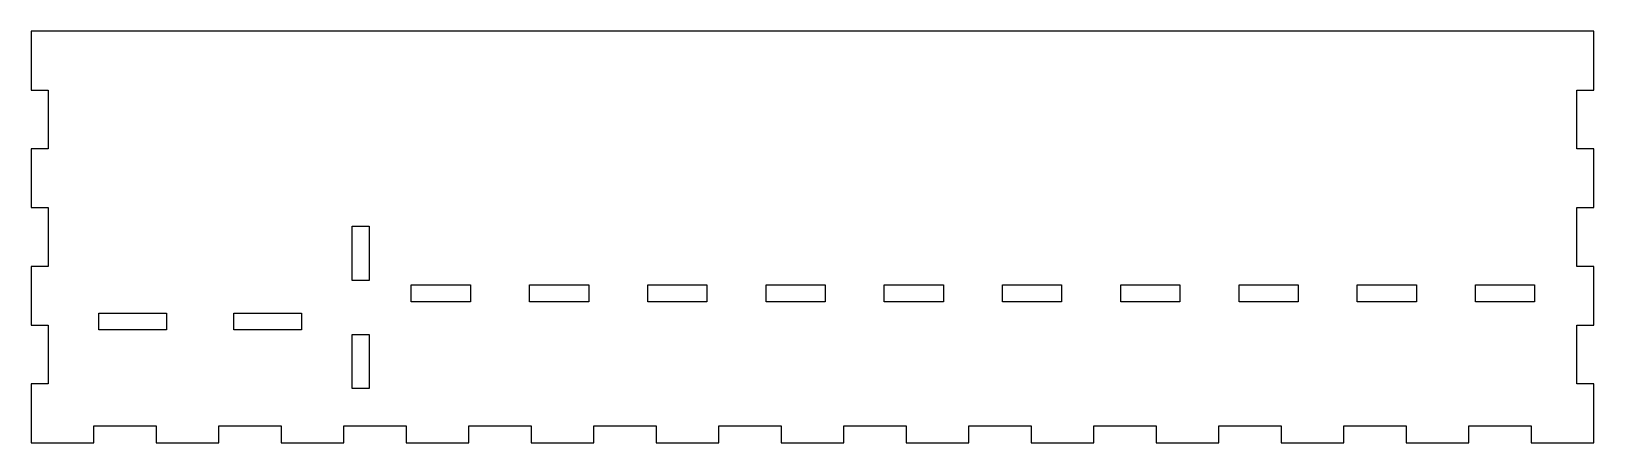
# Model space of a CAD drawing. Header units: millimetres. Extents: x -149 to 129, y -52 to 21.
import ezdxf

# ---------------------------------------------------------------- set-up
doc = ezdxf.new("R2010")
doc.units = ezdxf.units.MM

msp = doc.modelspace()

# ---------------------------------------------------------------- linework, layer by layer
for points in [[(-115.63, -52.25), (-115.63, -49.25), (-104.53, -49.25), (-104.53, -52.25), (-93.43, -52.25), (-93.43, -49.25), (-82.33, -49.25), (-82.33, -52.25), (-71.23, -52.25), (-71.23, -49.25), (-60.13, -49.25), (-60.13, -52.25), (-49.03, -52.25), (-49.03, -49.25), (-37.93, -49.25), (-37.93, -52.25), (-26.83, -52.25), (-26.83, -49.25), (-15.73, -49.25), (-15.73, -52.25), (-4.63, -52.25), (-4.63, -49.25), (6.47, -49.25), (6.47, -52.25), (17.57, -52.25), (17.57, -49.25), (28.67, -49.25), (28.67, -52.25), (39.77, -52.25), (39.77, -49.25), (50.87, -49.25), (50.87, -52.25), (61.97, -52.25), (61.97, -49.25), (73.07, -49.25), (73.07, -52.25), (84.17, -52.25), (84.17, -49.25), (95.27, -49.25), (95.27, -52.25), (106.37, -52.25), (106.37, -49.25), (117.47, -49.25), (117.47, -52.25), (128.57, -52.25), (128.57, -41.82), (125.57, -41.82), (125.57, -31.39), (128.57, -31.39), (128.57, -20.97), (125.57, -20.97), (125.57, -10.54), (128.57, -10.54), (128.57, -0.11), (125.57, -0.11), (125.57, 10.32), (128.57, 10.32), (128.57, 20.75), (-148.93, 20.75), (-148.93, 10.32), (-145.93, 10.32), (-145.93, -0.11), (-148.93, -0.11), (-148.93, -10.54), (-145.93, -10.54), (-145.93, -20.97), (-148.93, -20.97), (-148.93, -31.39), (-145.93, -31.39), (-145.93, -41.82), (-148.93, -41.82), (-148.93, -52.25), (-137.83, -52.25), (-137.83, -49.25), (-126.73, -49.25), (-126.73, -52.25)], [(-91.93, -23.45), (-91.93, -13.85), (-88.93, -13.85), (-88.93, -23.45)], [(-70.93, -24.25), (-70.93, -27.25), (-81.43, -27.25), (-81.43, -24.25)], [(-49.93, -24.25), (-49.93, -27.25), (-60.43, -27.25), (-60.43, -24.25)], [(-28.93, -24.25), (-28.93, -27.25), (-39.43, -27.25), (-39.43, -24.25)], [(-7.93, -24.25), (-7.93, -27.25), (-18.43, -27.25), (-18.43, -24.25)], [(13.07, -24.25), (13.07, -27.25), (2.57, -27.25), (2.57, -24.25)], [(34.07, -24.25), (34.07, -27.25), (23.57, -27.25), (23.57, -24.25)], [(55.07, -24.25), (55.07, -27.25), (44.57, -27.25), (44.57, -24.25)], [(76.07, -24.25), (76.07, -27.25), (65.57, -27.25), (65.57, -24.25)], [(97.07, -24.25), (97.07, -27.25), (86.57, -27.25), (86.57, -24.25)], [(118.07, -24.25), (118.07, -27.25), (107.57, -27.25), (107.57, -24.25)], [(-124.93, -29.25), (-124.93, -32.25), (-136.93, -32.25), (-136.93, -29.25)], [(-100.93, -29.25), (-100.93, -32.25), (-112.93, -32.25), (-112.93, -29.25)], [(-91.93, -42.65), (-91.93, -33.05), (-88.93, -33.05), (-88.93, -42.65)]]:
    msp.add_lwpolyline(points, close=True)

doc.saveas('drawing.dxf')
